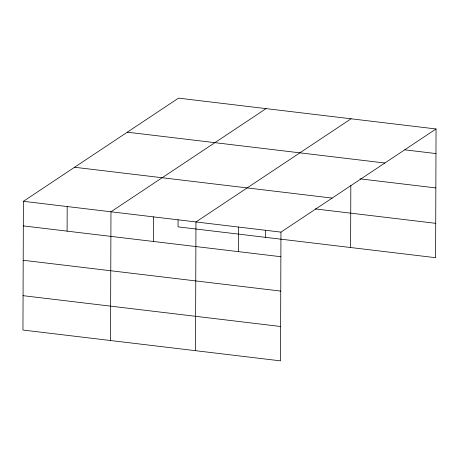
<?xml version="1.0" encoding="UTF-8"?>
<svg xmlns="http://www.w3.org/2000/svg" width="459" height="459" viewBox="0 0 459 459"><rect width="100%" height="100%" fill="white"/><g stroke="black" fill="none" stroke-linecap="round" stroke-linejoin="round"><path stroke-width="0.69" d="M436.05 128.962L178.494 98.14L23.398 201.306L22.95 330.038L280.506 360.86L280.96 232.128L436.05 128.962L435.602 257.694L178.04 226.872L178.069 219.712M67.1 231.141L67.186 206.544M110.521 340.515L110.969 211.788L266.059 108.622M153.381 241.468L153.467 216.872M195.517 350.687L195.964 221.955L351.055 118.795M238.376 251.641L238.462 227.044M265.612 237.349L265.635 230.194M350.607 247.521L350.825 185.545M404.798 149.835L435.964 153.564M127.309 132.186L384.871 163.008M360.057 178.855L435.843 187.926M74.582 167.26L332.138 198.087M315.31 208.92L435.723 223.332M23.398 201.306L280.96 232.128M23.311 225.903L280.874 256.724M23.191 260.27L280.753 291.092M23.07 295.671L280.627 326.492"/></g></svg>
